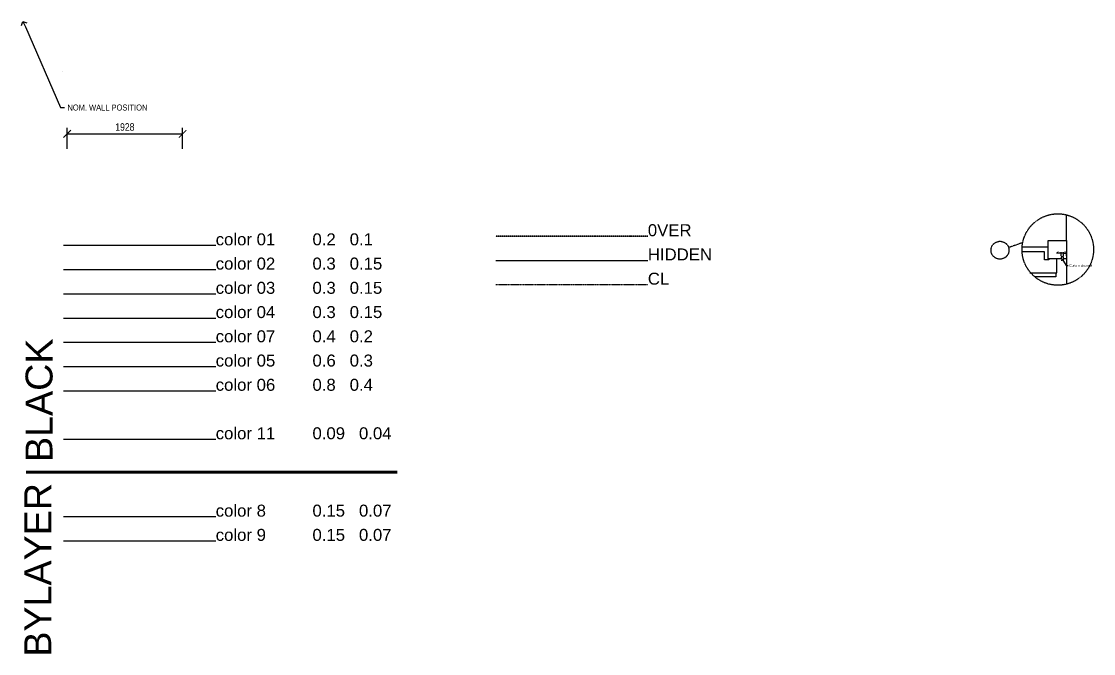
# Model space of a CAD drawing. Header units: millimetres. Extents: x -729344 to 300382, y -40316 to 483387.
# Drawn here: x 1335 to 19229, y 722 to 11280 of the extents above; entities that cross this region are included whole.
import ezdxf
from ezdxf import colors
from ezdxf.entities.mleader import LeaderData, LeaderLine
from ezdxf.enums import TextEntityAlignment as Align
from ezdxf.math import Vec2, Vec3

# ---------------------------------------------------------------- set-up
doc = ezdxf.new("R2010")
doc.units = ezdxf.units.MM
for name, pattern in [('CENTER2', [28.575, 19.05, -3.175, 3.175, -3.175]), ('HIDDEN', [9.525, 6.35, -3.175]), ('HIDDEN2', [4.7625, 3.175, -1.5875])]:
    doc.linetypes.add(name, pattern=pattern)
doc.layers.get('Defpoints').update_dxf_attribs({"color": 40})
for name, color, linetype in [('03-CL 01_15', 1, 'Continuous'), ('03-CL 02_28', 2, 'Continuous'), ('03-CL 03_28', 3, 'Continuous'), ('03-CL 04_28', 4, 'Continuous'), ('03-CL 05_41', 5, 'Continuous'), ('03-CL 06_70', 6, 'Continuous'), ('03-CL 07_28', 7, 'Continuous'), ('03-CL 08_15', 8, 'Continuous'), ('03-CL 09_15', 9, 'Continuous'), ('03-CL 11_09', 11, 'Continuous'), ('03-hidden', 8, 'HIDDEN'), ('04-CL', 251, 'CENTER2'), ('04-DIMS', 7, 'Continuous'), ('04-TXT', 7, 'Continuous')]:
    doc.layers.add(name, color=color, linetype=linetype)
doc.layers.add('03-OVR', color=251, linetype='HIDDEN2', lineweight=35)
doc.styles.add('Arial', font='arial.ttf')
doc.styles.add('DIMS', font='ARIALN.TTF')
doc.dimstyles.new('ARCH-ANNOT', dxfattribs={"dimscale": 2, "dimtxt": 2.5, "dimasz": 2.5, "dimexe": 2, "dimexo": 5, "dimgap": 1, "dimtad": 1, "dimdec": 0, "dimzin": 9, "dimdsep": 46, "dimtxsty": 'DIMS', "dimblk1": 'ARCHTICK', "dimblk2": 'ARCHTICK', "dimsah": 1, "dimcen": 0, "dimadec": 0, "dimazin": 2, "dimtfac": 1, "dimtdec": 0, "dimtmove": 0, "dimatfit": 3, "dimldrblk": 'OPEN90', "dimfxl": 5, "dimfxlon": 1, "dimtolj": 1, "dimtzin": 0, "dimarcsym": 1})

# ---------------------------------------------------------------- blocks, each defined once
blk = doc.blocks.new('_ARCHTICK')
at = {"color": 0, "linetype": 'ByBlock', "const_width": 0.15}
blk.add_lwpolyline([(-0.5, -0.5), (0.5, 0.5)], dxfattribs=at)
blk = doc.blocks.new('*D228')
at = {"layer": '04-DIMS', "color": 0, "lineweight": -2, "transparency": 16777216}
for p, q in [((2097, 9152), (2097, 9502)), ((4025, 9152), (4025, 9502)), ((2097, 9402), (4025, 9402))]:
    blk.add_line(p, q, dxfattribs=at)
at = {"layer": 'Defpoints', "color": 0, "transparency": 16777216}
for p in [(4025, 9402), (2097, 8357), (4025, 8409)]:
    blk.add_point(p, dxfattribs=at)
at = {"layer": '04-DIMS', "color": 0, "lineweight": -2, "transparency": 16777216, "xscale": 125, "yscale": 125, "zscale": 125, "rotation": 180}
blk.add_blockref('_ARCHTICK', (2097, 9402), dxfattribs=at)
at = {"layer": '04-DIMS', "color": 0, "lineweight": -2, "transparency": 16777216, "xscale": 125, "yscale": 125, "zscale": 125}
blk.add_blockref('_ARCHTICK', (4025, 9402), dxfattribs=at)
at = {"layer": '04-DIMS', "color": 0, "transparency": 16777216, "insert": (3061, 9516), "char_height": 125, "attachment_point": 5, "style": 'DIMS'}
blk.add_mtext('\\A1;1928', dxfattribs=at)
blk = doc.blocks.new('_Open90')
at = {"color": 0, "linetype": 'ByBlock', "lineweight": -2}
for p, q in [((0, 0), (-1, 0)), ((-0.5, 0.5), (0, 0)), ((0, 0), (-0.5, -0.5))]:
    blk.add_line(p, q, dxfattribs=at)
blk = doc.blocks.new('*D230')
at = {"layer": '04-TXT', "color": 0, "lineweight": -2, "transparency": 16777216}
for p, q in [((18687, 7408), (18612, 7408)), ((18687, 7363), (18687, 7428)), ((18727, 7408), (18687, 7408)), ((18727, 7363), (18727, 7428))]:
    blk.add_line(p, q, dxfattribs=at)
at = {"layer": 'Defpoints', "color": 0, "transparency": 16777216}
for p in [(18727, 7408), (18687, 7313), (18727, 7313)]:
    blk.add_point(p, dxfattribs=at)
at = {"layer": '04-TXT', "color": 0, "lineweight": -2, "transparency": 16777216, "xscale": 25, "yscale": 25, "zscale": 25, "rotation": 180}
blk.add_blockref('_ARCHTICK', (18687, 7408), dxfattribs=at)
at = {"layer": '04-TXT', "color": 0, "lineweight": -2, "transparency": 16777216, "xscale": 25, "yscale": 25, "zscale": 25}
blk.add_blockref('_ARCHTICK', (18727, 7408), dxfattribs=at)
at = {"layer": '04-TXT', "color": 0, "transparency": 16777216, "insert": (18637, 7431), "char_height": 25, "attachment_point": 5, "style": 'DIMS'}
blk.add_mtext('\\A1;40', dxfattribs=at)
blk = doc.blocks.new('*D231')
at = {"layer": '04-TXT', "color": 0, "lineweight": -2, "transparency": 16777216}
for p, q in [((18727, 7363), (18727, 7428)), ((18727, 7408), (18777, 7408)), ((18777, 7363), (18777, 7428))]:
    blk.add_line(p, q, dxfattribs=at)
at = {"layer": 'Defpoints', "color": 0, "transparency": 16777216}
for p in [(18777, 7408), (18727, 7313), (18777, 7313)]:
    blk.add_point(p, dxfattribs=at)
at = {"layer": '04-TXT', "color": 0, "lineweight": -2, "transparency": 16777216, "xscale": 25, "yscale": 25, "zscale": 25, "rotation": 180}
blk.add_blockref('_ARCHTICK', (18727, 7408), dxfattribs=at)
at = {"layer": '04-TXT', "color": 0, "lineweight": -2, "transparency": 16777216, "xscale": 25, "yscale": 25, "zscale": 25}
blk.add_blockref('_ARCHTICK', (18777, 7408), dxfattribs=at)
at = {"layer": '04-TXT', "color": 0, "transparency": 16777216, "insert": (18752, 7431), "char_height": 25, "attachment_point": 5, "style": 'DIMS'}
blk.add_mtext('\\A1;50', dxfattribs=at)

msp = doc.modelspace()

# ---------------------------------------------------------------- linework, layer by layer
at = {"const_width": 50}
msp.add_lwpolyline([(1410.8, 3753.9), (7608.9, 3753.9)], dxfattribs=at)
at = {"layer": '03-CL 01_15'}
msp.add_line((2038.9, 7540.4), (4577.4, 7540.4), dxfattribs=at)
at = {"layer": '03-CL 02_28'}
msp.add_line((2038.9, 7135.5), (4577.4, 7135.5), dxfattribs=at)
at = {"layer": '03-CL 03_28'}
msp.add_line((2038.9, 6730.6), (4577.4, 6730.6), dxfattribs=at)
at = {"layer": '03-CL 04_28'}
msp.add_line((2038.9, 6325.8), (4577.4, 6325.8), dxfattribs=at)
at = {"layer": '03-CL 05_41'}
msp.add_line((2038.9, 5516), (4577.4, 5516), dxfattribs=at)
at = {"layer": '03-CL 06_70'}
msp.add_line((2038.9, 5111.1), (4577.4, 5111.1), dxfattribs=at)
at = {"layer": '03-CL 07_28'}
msp.add_line((2038.9, 5920.9), (4577.4, 5920.9), dxfattribs=at)
at = {"layer": '03-CL 08_15'}
msp.add_line((2038.9, 3009.5), (4577.4, 3009.5), dxfattribs=at)
at = {"layer": '03-CL 09_15'}
msp.add_line((2038.9, 2604.6), (4577.4, 2604.6), dxfattribs=at)
at = {"layer": '03-CL 11_09'}
msp.add_line((2038.9, 4301.3), (4577.4, 4301.3), dxfattribs=at)
at = {"layer": '03-hidden'}
msp.add_line((9251.4, 7288.3), (11789.9, 7288.3), dxfattribs=at)
at = {"layer": '03-OVR'}
msp.add_line((9251.4, 7693.2), (11789.9, 7693.2), dxfattribs=at)
at = {"layer": '04-CL'}
msp.add_line((9251.4, 6883.4), (11789.9, 6883.4), dxfattribs=at)
at = {"layer": '04-TXT', "color": 1}
for p, q in [((18777.2, 7618.2), (18777.2, 8049.4)), ((18471.6, 7509.3), (18037, 7509.3)), ((18777.2, 7310.9), (18777.2, 6891.5))]:
    msp.add_line(p, q, dxfattribs=at)
at = {"layer": '04-TXT', "linetype": 'HIDDEN'}
msp.add_line((18047.1, 7586.5), (17813.4, 7502.4), dxfattribs=at)
at = {"layer": '04-TXT', "color": 6}
msp.add_lwpolyline([(18727.2, 7312.6), (18727.2, 7347.6), (18687.2, 7347.6), (18687.2, 7312.6), (18471.6, 7312.6), (18471.6, 7618.2), (18777.2, 7618.2), (18777.2, 7312.6)], close=True, dxfattribs=at)
at = {"layer": '04-TXT', "color": 1}
for points in [[(18481.9, 7310.9), (18481.9, 7300.5), (18412.5, 7300.5), (18412.5, 7429.1), (18037.2, 7429.1)], [(18166, 7080.1), (18617.7, 7080.1), (18617.7, 7310.9)], [(18181.1, 7080.1), (18601, 7080.1), (18601, 7012.2), (18250.2, 7012.2)]]:
    msp.add_lwpolyline(points, dxfattribs=at)
at = {"layer": '04-TXT', "linetype": 'HIDDEN'}
for centre, radius in [((18632.5, 7470.4), 596.8), ((17667.7, 7458.7), 149.2)]:
    msp.add_circle(centre, radius, dxfattribs=at)

# ---------------------------------------------------------------- texts
at = {"style": 'Arial'}
msp.add_text('BLACK', height=450, rotation=90, dxfattribs=at).set_placement((1853.5, 3921.7))
msp.add_text('color 11        0.09   0.04', height=200, dxfattribs=at).set_placement((4577.4, 4301.3))
msp.add_text('BYLAYER', height=450, rotation=90, dxfattribs=at).set_placement((1832.3, 3570.6), align=Align.RIGHT)
at = {"layer": '03-CL 01_15', "style": 'Arial'}
msp.add_text('color 01        0.2   0.1', height=200, dxfattribs=at).set_placement((4577.4, 7540.4))
at = {"layer": '03-CL 02_28', "style": 'Arial'}
msp.add_text('color 02        0.3   0.15', height=200, dxfattribs=at).set_placement((4577.4, 7135.5))
at = {"layer": '03-CL 03_28', "style": 'Arial'}
msp.add_text('color 03        0.3   0.15', height=200, dxfattribs=at).set_placement((4577.4, 6730.6))
at = {"layer": '03-CL 04_28', "style": 'Arial'}
msp.add_text('color 04        0.3   0.15', height=200, dxfattribs=at).set_placement((4577.4, 6325.8))
at = {"layer": '03-CL 05_41', "style": 'Arial'}
msp.add_text('color 05        0.6   0.3', height=200, dxfattribs=at).set_placement((4577.4, 5516))
at = {"layer": '03-CL 06_70', "style": 'Arial'}
msp.add_text('color 06        0.8   0.4', height=200, dxfattribs=at).set_placement((4577.4, 5111.1))
at = {"layer": '03-CL 07_28', "style": 'Arial'}
msp.add_text('color 07        0.4   0.2', height=200, dxfattribs=at).set_placement((4577.4, 5920.9))
at = {"layer": '03-CL 08_15', "style": 'Arial'}
msp.add_text('color 8          0.15   0.07', height=200, dxfattribs=at).set_placement((4577.4, 3009.5))
at = {"layer": '03-CL 09_15', "style": 'Arial'}
msp.add_text('color 9          0.15   0.07', height=200, dxfattribs=at).set_placement((4577.4, 2604.6))
at = {"layer": '03-hidden', "style": 'Arial'}
msp.add_text('HIDDEN', height=200, dxfattribs=at).set_placement((11789.9, 7288.3))
at = {"layer": '03-OVR', "style": 'Arial'}
msp.add_text('0VER', height=200, dxfattribs=at).set_placement((11789.9, 7693.2))
at = {"layer": '04-CL', "style": 'Arial'}
msp.add_text('CL', height=200, dxfattribs=at).set_placement((11789.9, 6883.4))
at = {"layer": '04-TXT', "style": 'Arial'}
msp.add_text('CL', height=3, dxfattribs=at).set_placement((2025.3, 10442.1))

# ---------------------------------------------------------------- dimensions: what is measured, and where the dimension line sits
at = {"layer": '04-DIMS'}
dim = msp.add_linear_dim(base=(4024.8, 9402), p1=(2097, 8357.1), p2=(4024.8, 8409.4), dimstyle='ARCH-ANNOT', dxfattribs=at)
dim.commit()
dim.dimension.update_dxf_attribs({"geometry": '*D228', "text_midpoint": (3060.9, 9515.9)})
at = {"layer": '04-TXT', "color": 12}
dim = msp.add_linear_dim(base=(18727.2, 7408.4), p1=(18687.2, 7312.6), p2=(18727.2, 7312.6), dimstyle='ARCH-ANNOT', dxfattribs=at)
dim.commit()
dim.dimension.update_dxf_attribs({"geometry": '*D230', "text_midpoint": (18637.2, 7408.4), "dimtype": 160})
dim = msp.add_linear_dim(base=(18777.2, 7408.4), p1=(18727.2, 7312.6), p2=(18777.2, 7312.6), dimstyle='ARCH-ANNOT', dxfattribs=at)
dim.commit()
dim.dimension.update_dxf_attribs({"geometry": '*D231', "text_midpoint": (18752.2, 7431.1)})

# ---------------------------------------------------------------- leaders
at = {"layer": '04-TXT'}
ml = msp.add_multileader_mtext('Standard', dxfattribs=at)
ml.set_content('NOM. WALL POSITION', color=256, style='DIMS')
ml.set_leader_properties()
ml.set_arrow_properties(name='OPEN90')
ml.build(insert=Vec2(0, 0))
ml.multileader.update_dxf_attribs({"dogleg_length": 3, "arrow_head_size": 100, "scale": 25})
ctx = ml.context
ctx.base_point, ctx.scale, ctx.char_height, ctx.arrow_head_size, ctx.landing_gap_size, ctx.plane_origin = Vec3(2051.7, 9840.7), 25, 100, 100, 50, Vec3(1360.8, 11293.9)
notes = []
notes.append((ctx, [(0, (1, 1, 0), (1986, 9840.7), (1, 0), 65.8, [(0, [(1360.8, 11279.5)], 0, [])])]))
ctx.mtext.insert, ctx.mtext.flow_direction = Vec3(2101.7, 9891.5), 5
at = {"layer": '04-TXT', "color": 12}
ml = msp.add_multileader_mtext('Standard', dxfattribs=at)
ml.set_content('Curtain channel', color=12, style='DIMS')
ml.set_leader_properties()
ml.set_arrow_properties(name='OPEN90')
ml.build(insert=Vec2(0, 0))
ml.multileader.update_dxf_attribs({"dogleg_length": 3, "arrow_head_size": 40, "scale": 10})
ctx = ml.context
ctx.base_point, ctx.scale, ctx.char_height, ctx.arrow_head_size, ctx.landing_gap_size, ctx.plane_origin = Vec3(18803.6, 7203), 10, 40, 40, 20, Vec3(18687.2, 7312.6)
notes.append((ctx, [(0, (1, 1, 0), (18773.6, 7203), (1, 0), 30, [(0, [(18706.2, 7310.5)], 0, [])])]))
ctx.mtext.insert, ctx.mtext.flow_direction = Vec3(18823.6, 7223.3), 5
for ctx, leaders in notes:
    for number, flags, end, landing, length, lines in leaders:
        leader = LeaderData()
        leader.index, (leader.has_last_leader_line, leader.has_dogleg_vector, leader.attachment_direction) = number, flags
        leader.last_leader_point, leader.dogleg_vector, leader.dogleg_length = Vec3(end), Vec3(landing), length
        for number, points, colour, breaks in lines:
            line = LeaderLine()
            line.index, line.vertices, line.color, line.breaks = number, Vec3.list(points), colors.encode_raw_color(colour), breaks
            leader.lines.append(line)
        ctx.leaders.append(leader)

doc.saveas('drawing.dxf')
